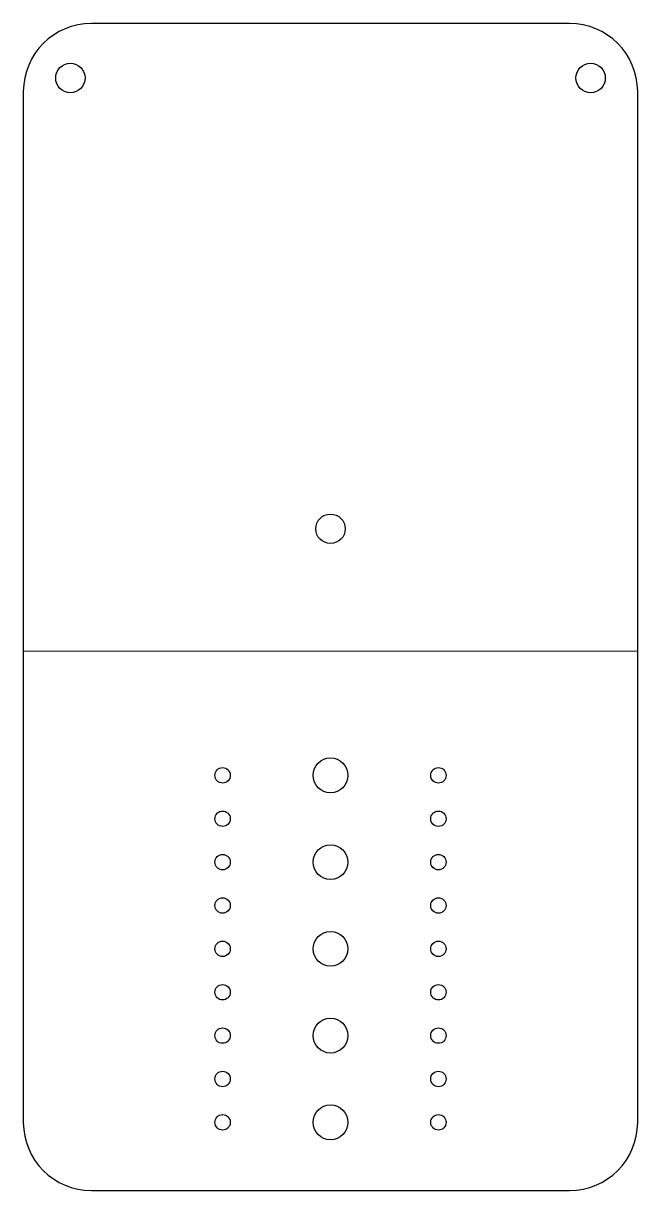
# Model space of a CAD drawing. Header units: millimetres. Extents: x -45 to 45, y -141 to 30.
import ezdxf

# ---------------------------------------------------------------- set-up
doc = ezdxf.new("R2010")
doc.units = ezdxf.units.MM

msp = doc.modelspace()

# ---------------------------------------------------------------- linework, layer by layer
at = {"color": 7, "linetype": 'Continuous', "lineweight": 25}
for p, q in [((35, 30), (-35, 30)), ((-45, 20), (-45, -130.9)), ((45, -130.9), (45, 20)), ((-35, -140.9), (35, -140.9))]:
    msp.add_line(p, q, dxfattribs=at)
at = {"color": 8, "linetype": 'Continuous', "lineweight": 0}
msp.add_line((-45, -61.91), (45, -61.91), dxfattribs=at)
at = {"color": 7, "linetype": 'Continuous', "lineweight": 25}
for centre, radius in [((-38.11, 22), 2.15), ((38.11, 22), 2.15), ((0, -44), 2.15), ((0, -80.1), 2.55), ((-15.81, -80.1), 1.13), ((15.81, -80.1), 1.13), ((-15.81, -86.45), 1.13), ((15.81, -86.45), 1.13), ((0, -92.8), 2.55), ((-15.81, -92.8), 1.13), ((15.81, -92.8), 1.13), ((-15.81, -99.15), 1.13), ((15.81, -99.15), 1.13), ((0, -105.5), 2.55), ((-15.81, -105.5), 1.13), ((15.81, -105.5), 1.13), ((-15.81, -111.85), 1.13), ((15.81, -111.85), 1.13), ((0, -118.2), 2.55), ((-15.81, -118.2), 1.13), ((15.81, -118.2), 1.13), ((-15.81, -124.55), 1.13), ((15.81, -124.55), 1.13), ((-15.81, -130.9), 1.13), ((0, -130.9), 2.55), ((15.81, -130.9), 1.13)]:
    msp.add_circle(centre, radius, dxfattribs=at)
for centre, start, end in [((-35, 20), 90, 180), ((35, 20), 0, 90), ((-35, -130.9), 180, 270), ((35, -130.9), 270, 0)]:
    msp.add_arc(centre, 10, start, end, dxfattribs=at)

doc.saveas('drawing.dxf')
